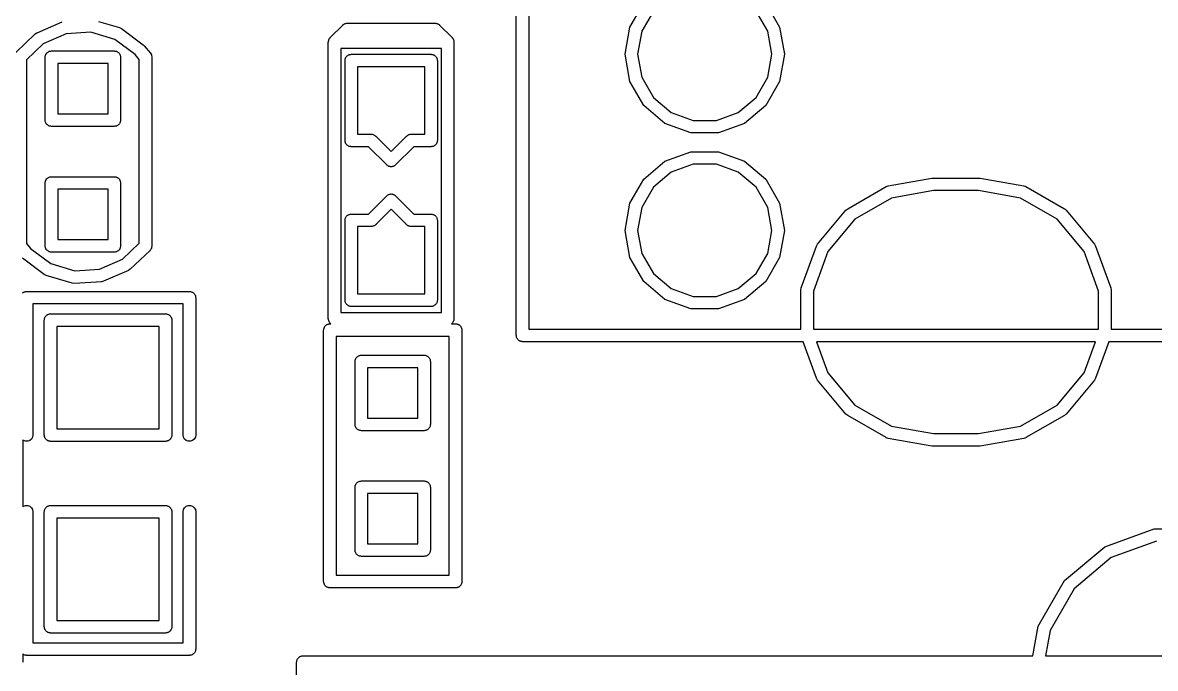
# Model space of a CAD drawing. Extents: x 105.1 to 166.9, y -128.1 to -71.6.
# Drawn here: x 148.91 to 157.92, y -97.12 to -91.99 of the extents above; entities that cross this region are included whole.
import ezdxf

# ---------------------------------------------------------------- set-up
doc = ezdxf.new("R2010")
doc.units = 0
doc.header["$MEASUREMENT"] = 0
doc.layers.add('BLACK', color=7, linetype='CONTINUOUS')

msp = doc.modelspace()

# ---------------------------------------------------------------- linework, layer by layer
at = {"layer": 'Black'}
for p, q in [((152.834, -94.4769), (152.834, -88.6069)), ((152.934, -88.6569), (152.934, -94.4269)), ((153.738, -92.025), (153.848, -91.8343)), ((154.82, -91.8343), (154.93, -92.025)), ((153.925, -91.8985), (153.832, -92.0592)), ((154.836, -92.0592), (154.743, -91.8985)), ((149.021, -92.0705), (149.219, -91.9842)), ((149.509, -91.9805), (149.675, -92.0296)), ((149.675, -92.0296), (149.691, -92.0373)), ((149.691, -92.0373), (149.864, -92.1654)), ((151.353, -92.1091), (151.453, -92.0091)), ((151.453, -92.0091), (151.455, -92.0079)), ((151.455, -92.0079), (151.456, -92.0062)), ((151.456, -92.0062), (151.462, -92.0029)), ((151.462, -92.0029), (151.467, -91.9992)), ((151.467, -91.9992), (151.469, -91.9986)), ((151.469, -91.9986), (151.471, -91.9975)), ((151.471, -91.9975), (151.478, -91.9964)), ((151.478, -91.9964), (151.484, -91.9947)), ((151.484, -91.9947), (151.486, -91.9949)), ((151.486, -91.9949), (151.488, -91.9945)), ((151.488, -91.9945), (152.188, -91.9945)), ((152.188, -91.9945), (152.191, -91.9949)), ((152.191, -91.9949), (152.193, -91.9947)), ((152.193, -91.9947), (152.199, -91.9964)), ((152.199, -91.9964), (152.205, -91.9975)), ((152.205, -91.9975), (152.207, -91.9986)), ((152.207, -91.9986), (152.21, -91.9992)), ((152.21, -91.9992), (152.215, -92.0029)), ((152.215, -92.0029), (152.221, -92.0062)), ((152.221, -92.0062), (152.222, -92.0079)), ((152.222, -92.0079), (152.224, -92.0091)), ((152.224, -92.0091), (152.324, -92.1091)), ((153.7, -92.2419), (153.738, -92.025)), ((154.93, -92.025), (154.968, -92.2419)), ((148.85, -92.2289), (149.006, -92.0801)), ((149.006, -92.0801), (149.019, -92.0719)), ((149.006, -92.0801), (149.006, -92.0801)), ((149.019, -92.0719), (149.021, -92.0705)), ((149.021, -92.0705), (149.021, -92.0705)), ((149.251, -92.0794), (149.069, -92.1586)), ((149.448, -92.067), (149.251, -92.0794)), ((149.638, -92.123), (149.448, -92.067)), ((149.8, -92.2423), (149.638, -92.123)), ((151.341, -92.1274), (151.342, -92.1255)), ((151.341, -92.1317), (151.341, -92.1274)), ((151.342, -92.1255), (151.343, -92.1234)), ((151.343, -92.1234), (151.344, -92.1216)), ((151.344, -92.1216), (151.345, -92.1195)), ((151.345, -92.1195), (151.348, -92.1162)), ((151.348, -92.1162), (151.35, -92.1124)), ((151.35, -92.1124), (151.352, -92.111)), ((151.352, -92.111), (151.353, -92.1091)), ((152.324, -92.1091), (152.325, -92.111)), ((152.325, -92.111), (152.327, -92.1124)), ((152.327, -92.1124), (152.329, -92.1162)), ((152.329, -92.1162), (152.332, -92.1195)), ((152.332, -92.1195), (152.332, -92.1216)), ((152.332, -92.1216), (152.334, -92.1234)), ((152.334, -92.1234), (152.334, -92.1255)), ((152.334, -92.1255), (152.335, -92.1274)), ((152.335, -92.1274), (152.336, -92.1317)), ((153.832, -92.0592), (153.8, -92.2419)), ((154.868, -92.2419), (154.836, -92.0592)), ((149.069, -92.1586), (148.935, -92.2865)), ((149.114, -92.2205), (149.117, -92.2183)), ((149.117, -92.2183), (149.122, -92.2175)), ((149.122, -92.2175), (149.126, -92.216)), ((149.126, -92.216), (149.13, -92.216)), ((149.13, -92.216), (149.135, -92.2153)), ((149.135, -92.2153), (149.635, -92.2153)), ((149.635, -92.2153), (149.639, -92.216)), ((149.639, -92.216), (149.643, -92.216)), ((149.643, -92.216), (149.647, -92.2175)), ((149.647, -92.2175), (149.652, -92.2183)), ((149.652, -92.2183), (149.655, -92.2205)), ((149.864, -92.1654), (149.868, -92.1697)), ((149.868, -92.1697), (149.873, -92.1735)), ((149.873, -92.1735), (149.923, -92.2329)), ((151.338, -92.1445), (151.339, -92.1423)), ((151.338, -94.3445), (151.338, -92.1445)), ((151.339, -92.1358), (151.341, -92.1317)), ((151.339, -92.138), (151.339, -92.1358)), ((151.339, -92.1401), (151.339, -92.138)), ((151.339, -92.1423), (151.339, -92.1401)), ((151.438, -92.1945), (151.438, -94.2945)), ((152.238, -92.1945), (151.438, -92.1945)), ((152.238, -94.2945), (152.238, -92.1945)), ((152.336, -92.1317), (152.338, -92.1358)), ((152.338, -92.1358), (152.338, -92.138)), ((152.338, -92.138), (152.338, -92.1401)), ((152.338, -92.1401), (152.338, -92.1423)), ((152.338, -92.1423), (152.338, -92.1445)), ((152.338, -92.1445), (152.338, -94.3445)), ((148.935, -92.2865), (148.935, -93.747)), ((149.085, -92.2566), (149.087, -92.2525)), ((149.085, -92.261), (149.085, -92.2566)), ((149.085, -92.2653), (149.085, -92.261)), ((149.085, -92.7653), (149.085, -92.2653)), ((149.087, -92.2525), (149.088, -92.2482)), ((149.088, -92.2482), (149.09, -92.2444)), ((149.09, -92.2444), (149.091, -92.2403)), ((149.091, -92.2403), (149.094, -92.2369)), ((149.094, -92.2369), (149.096, -92.2331)), ((149.096, -92.2331), (149.1, -92.2303)), ((149.1, -92.2303), (149.102, -92.227)), ((149.102, -92.227), (149.106, -92.2248)), ((149.106, -92.2248), (149.11, -92.222)), ((149.11, -92.222), (149.114, -92.2205)), ((149.655, -92.2205), (149.66, -92.222)), ((149.66, -92.222), (149.663, -92.2248)), ((149.663, -92.2248), (149.667, -92.227)), ((149.667, -92.227), (149.67, -92.2303)), ((149.67, -92.2303), (149.673, -92.2331)), ((149.673, -92.2331), (149.675, -92.2369)), ((149.675, -92.2369), (149.678, -92.2403)), ((149.678, -92.2403), (149.679, -92.2444)), ((149.679, -92.2444), (149.682, -92.2482)), ((149.682, -92.2482), (149.682, -92.2525)), ((149.682, -92.2525), (149.684, -92.2566)), ((149.684, -92.2566), (149.684, -92.261)), ((149.684, -92.261), (149.685, -92.2653)), ((149.685, -92.2653), (149.685, -92.7653)), ((149.834, -92.2833), (149.8, -92.2423)), ((149.834, -93.7437), (149.834, -92.2833)), ((149.923, -92.2329), (149.93, -92.245)), ((149.93, -92.245), (149.931, -92.248)), ((149.931, -92.248), (149.934, -92.2651)), ((149.934, -92.2651), (149.934, -93.7652)), ((151.471, -92.292), (151.472, -92.2877)), ((151.471, -92.927), (151.471, -92.292)), ((151.472, -92.2833), (151.473, -92.2792)), ((151.472, -92.2877), (151.472, -92.2833)), ((151.473, -92.2792), (151.474, -92.2749)), ((151.474, -92.2749), (151.476, -92.2711)), ((151.476, -92.2711), (151.478, -92.267)), ((151.478, -92.267), (151.48, -92.2637)), ((151.48, -92.2637), (151.483, -92.2599)), ((151.483, -92.2599), (151.486, -92.2571)), ((151.486, -92.2571), (151.489, -92.2537)), ((151.489, -92.2537), (151.493, -92.2515)), ((151.493, -92.2515), (151.496, -92.2487)), ((151.496, -92.2487), (151.5, -92.2472)), ((151.5, -92.2472), (151.504, -92.245)), ((151.504, -92.245), (151.508, -92.2443)), ((151.508, -92.2443), (151.512, -92.2428)), ((151.512, -92.2428), (151.517, -92.2428)), ((151.517, -92.2428), (151.521, -92.242)), ((151.521, -92.242), (152.156, -92.242)), ((152.156, -92.242), (152.16, -92.2428)), ((152.16, -92.2428), (152.165, -92.2428)), ((152.165, -92.2428), (152.169, -92.2443)), ((152.169, -92.2443), (152.173, -92.245)), ((152.173, -92.245), (152.177, -92.2472)), ((152.177, -92.2472), (152.181, -92.2487)), ((152.181, -92.2487), (152.184, -92.2515)), ((152.184, -92.2515), (152.188, -92.2537)), ((152.188, -92.2537), (152.191, -92.2571)), ((152.191, -92.2571), (152.194, -92.2599)), ((152.194, -92.2599), (152.196, -92.2637)), ((152.196, -92.2637), (152.199, -92.267)), ((152.199, -92.267), (152.201, -92.2711)), ((152.201, -92.2711), (152.203, -92.2749)), ((152.203, -92.2749), (152.204, -92.2792)), ((152.204, -92.2792), (152.205, -92.2833)), ((152.205, -92.2833), (152.205, -92.2877)), ((152.205, -92.2877), (152.206, -92.292)), ((152.206, -92.292), (152.206, -92.927)), ((153.738, -92.4588), (153.7, -92.2419)), ((153.8, -92.2419), (153.832, -92.4246)), ((154.836, -92.4246), (154.868, -92.2419)), ((154.968, -92.2419), (154.93, -92.4588)), ((149.185, -92.3153), (149.185, -92.7153)), ((149.585, -92.3153), (149.185, -92.3153)), ((149.585, -92.7153), (149.585, -92.3153)), ((151.571, -92.342), (151.571, -92.877)), ((152.106, -92.342), (151.571, -92.342)), ((152.106, -92.877), (152.106, -92.342)), ((153.848, -92.6496), (153.738, -92.4588)), ((153.832, -92.4246), (153.925, -92.5853)), ((154.743, -92.5853), (154.836, -92.4246)), ((154.93, -92.4588), (154.82, -92.6496)), ((154.017, -92.7911), (153.848, -92.6496)), ((153.925, -92.5853), (154.067, -92.7045)), ((154.601, -92.7045), (154.743, -92.5853)), ((154.82, -92.6496), (154.651, -92.7911)), ((149.185, -92.7153), (149.585, -92.7153)), ((154.067, -92.7045), (154.241, -92.768)), ((154.427, -92.768), (154.601, -92.7045)), ((149.085, -92.7696), (149.085, -92.7653)), ((149.085, -92.774), (149.085, -92.7696)), ((149.087, -92.7781), (149.085, -92.774)), ((149.088, -92.7824), (149.087, -92.7781)), ((149.09, -92.7862), (149.088, -92.7824)), ((149.091, -92.7903), (149.09, -92.7862)), ((149.094, -92.7936), (149.091, -92.7903)), ((149.096, -92.7974), (149.094, -92.7936)), ((149.1, -92.8002), (149.096, -92.7974)), ((149.102, -92.8036), (149.1, -92.8002)), ((149.106, -92.8058), (149.102, -92.8036)), ((149.11, -92.8086), (149.106, -92.8058)), ((149.114, -92.8101), (149.11, -92.8086)), ((149.117, -92.8123), (149.114, -92.8101)), ((149.122, -92.813), (149.117, -92.8123)), ((149.126, -92.8145), (149.122, -92.813)), ((149.13, -92.8145), (149.126, -92.8145)), ((149.135, -92.8153), (149.13, -92.8145)), ((149.635, -92.8153), (149.135, -92.8153)), ((149.639, -92.8145), (149.635, -92.8153)), ((149.643, -92.8145), (149.639, -92.8145)), ((149.647, -92.813), (149.643, -92.8145)), ((149.652, -92.8123), (149.647, -92.813)), ((149.655, -92.8101), (149.652, -92.8123)), ((149.66, -92.8086), (149.655, -92.8101)), ((149.663, -92.8058), (149.66, -92.8086)), ((149.667, -92.8036), (149.663, -92.8058)), ((149.67, -92.8002), (149.667, -92.8036)), ((149.673, -92.7974), (149.67, -92.8002)), ((149.675, -92.7936), (149.673, -92.7974)), ((149.678, -92.7903), (149.675, -92.7936)), ((149.679, -92.7862), (149.678, -92.7903)), ((149.682, -92.7824), (149.679, -92.7862)), ((149.684, -92.774), (149.682, -92.7781)), ((149.682, -92.7781), (149.682, -92.7824)), ((149.685, -92.7653), (149.684, -92.7696)), ((149.684, -92.7696), (149.684, -92.774)), ((154.224, -92.8665), (154.017, -92.7911)), ((154.241, -92.768), (154.427, -92.768)), ((154.651, -92.7911), (154.444, -92.8665)), ((151.472, -92.9313), (151.471, -92.927)), ((151.472, -92.9357), (151.472, -92.9313)), ((151.473, -92.9398), (151.472, -92.9357)), ((151.571, -92.877), (151.679, -92.877)), ((151.679, -92.877), (151.684, -92.8778)), ((151.684, -92.8778), (151.688, -92.8778)), ((151.688, -92.8778), (151.692, -92.8793)), ((151.692, -92.8793), (151.696, -92.88)), ((151.696, -92.88), (151.7, -92.8822)), ((151.7, -92.8822), (151.704, -92.8837)), ((151.704, -92.8837), (151.708, -92.8865)), ((151.708, -92.8865), (151.712, -92.8887)), ((151.712, -92.8887), (151.714, -92.8919)), ((151.714, -92.8919), (151.715, -92.8923)), ((151.715, -92.8923), (151.716, -92.8931)), ((151.716, -92.8931), (151.718, -92.8949)), ((151.718, -92.8949), (151.718, -92.8957)), ((151.718, -92.8957), (151.838, -93.0159)), ((151.838, -93.0159), (151.959, -92.8957)), ((151.959, -92.8949), (151.961, -92.8931)), ((151.959, -92.8957), (151.959, -92.8949)), ((151.961, -92.8931), (151.962, -92.8923)), ((151.962, -92.8923), (151.963, -92.8919)), ((151.963, -92.8919), (151.965, -92.8887)), ((151.965, -92.8887), (151.969, -92.8865)), ((151.969, -92.8865), (151.972, -92.8837)), ((151.972, -92.8837), (151.976, -92.8822)), ((151.976, -92.8822), (151.98, -92.88)), ((151.98, -92.88), (151.985, -92.8793)), ((151.985, -92.8793), (151.989, -92.8778)), ((151.989, -92.8778), (151.993, -92.8778)), ((151.993, -92.8778), (151.997, -92.877)), ((151.997, -92.877), (152.106, -92.877)), ((152.205, -92.9357), (152.204, -92.9398)), ((152.206, -92.927), (152.205, -92.9313)), ((152.205, -92.9313), (152.205, -92.9357)), ((154.444, -92.8665), (154.224, -92.8665)), ((151.474, -92.9441), (151.473, -92.9398)), ((151.476, -92.9479), (151.474, -92.9441)), ((151.478, -92.952), (151.476, -92.9479)), ((151.48, -92.9554), (151.478, -92.952)), ((151.483, -92.9591), (151.48, -92.9554)), ((151.486, -92.962), (151.483, -92.9591)), ((151.489, -92.9653), (151.486, -92.962)), ((151.493, -92.9675), (151.489, -92.9653)), ((151.496, -92.9703), (151.493, -92.9675)), ((151.5, -92.9718), (151.496, -92.9703)), ((151.504, -92.974), (151.5, -92.9718)), ((151.508, -92.9747), (151.504, -92.974)), ((151.512, -92.9762), (151.508, -92.9747)), ((151.517, -92.9762), (151.512, -92.9762)), ((151.521, -92.977), (151.517, -92.9762)), ((151.658, -92.977), (151.521, -92.977)), ((151.803, -93.122), (151.658, -92.977)), ((152.019, -92.977), (151.874, -93.122)), ((152.156, -92.977), (152.019, -92.977)), ((152.16, -92.9762), (152.156, -92.977)), ((152.165, -92.9762), (152.16, -92.9762)), ((152.169, -92.9747), (152.165, -92.9762)), ((152.173, -92.974), (152.169, -92.9747)), ((152.177, -92.9718), (152.173, -92.974)), ((152.181, -92.9703), (152.177, -92.9718)), ((152.184, -92.9675), (152.181, -92.9703)), ((152.188, -92.9653), (152.184, -92.9675)), ((152.191, -92.962), (152.188, -92.9653)), ((152.194, -92.9591), (152.191, -92.962)), ((152.196, -92.9554), (152.194, -92.9591)), ((152.199, -92.952), (152.196, -92.9554)), ((152.201, -92.9479), (152.199, -92.952)), ((152.203, -92.9441), (152.201, -92.9479)), ((152.204, -92.9398), (152.203, -92.9441)), ((154.017, -93.0927), (154.224, -93.0173)), ((154.224, -93.0173), (154.444, -93.0173)), ((154.444, -93.0173), (154.651, -93.0927)), ((153.848, -93.2343), (154.017, -93.0927)), ((154.241, -93.1158), (154.067, -93.1793)), ((154.427, -93.1158), (154.241, -93.1158)), ((154.601, -93.1793), (154.427, -93.1158)), ((154.651, -93.0927), (154.82, -93.2343)), ((151.807, -93.1245), (151.803, -93.122)), ((151.81, -93.1276), (151.807, -93.1245)), ((151.814, -93.1294), (151.81, -93.1276)), ((151.817, -93.1319), (151.814, -93.1294)), ((151.821, -93.1331), (151.817, -93.1319)), ((151.825, -93.1349), (151.821, -93.1331)), ((151.83, -93.1353), (151.825, -93.1349)), ((151.834, -93.1364), (151.83, -93.1353)), ((151.838, -93.136), (151.834, -93.1364)), ((151.843, -93.1364), (151.838, -93.136)), ((151.847, -93.1353), (151.843, -93.1364)), ((151.851, -93.1349), (151.847, -93.1353)), ((151.855, -93.1331), (151.851, -93.1349)), ((151.86, -93.1319), (151.855, -93.1331)), ((151.863, -93.1294), (151.86, -93.1319)), ((151.867, -93.1276), (151.863, -93.1294)), ((151.87, -93.1245), (151.867, -93.1276)), ((151.874, -93.122), (151.87, -93.1245)), ((154.067, -93.1793), (153.925, -93.2985)), ((154.743, -93.2985), (154.601, -93.1793)), ((149.085, -93.2563), (149.087, -93.2522)), ((149.085, -93.2607), (149.085, -93.2563)), ((149.085, -93.265), (149.085, -93.2607)), ((149.085, -93.765), (149.085, -93.265)), ((149.087, -93.2522), (149.088, -93.2479)), ((149.088, -93.2479), (149.09, -93.2441)), ((149.09, -93.2441), (149.091, -93.24)), ((149.091, -93.24), (149.094, -93.2367)), ((149.094, -93.2367), (149.096, -93.2329)), ((149.096, -93.2329), (149.1, -93.2301)), ((149.1, -93.2301), (149.102, -93.2267)), ((149.102, -93.2267), (149.106, -93.2245)), ((149.106, -93.2245), (149.11, -93.2217)), ((149.11, -93.2217), (149.114, -93.2202)), ((149.114, -93.2202), (149.117, -93.218)), ((149.117, -93.218), (149.122, -93.2173)), ((149.122, -93.2173), (149.126, -93.2158)), ((149.126, -93.2158), (149.13, -93.2158)), ((149.13, -93.2158), (149.135, -93.215)), ((149.135, -93.215), (149.635, -93.215)), ((149.635, -93.215), (149.639, -93.2158)), ((149.639, -93.2158), (149.643, -93.2158)), ((149.643, -93.2158), (149.647, -93.2173)), ((149.647, -93.2173), (149.652, -93.218)), ((149.652, -93.218), (149.655, -93.2202)), ((149.655, -93.2202), (149.66, -93.2217)), ((149.66, -93.2217), (149.663, -93.2245)), ((149.663, -93.2245), (149.667, -93.2267)), ((149.667, -93.2267), (149.67, -93.2301)), ((149.67, -93.2301), (149.673, -93.2329)), ((149.673, -93.2329), (149.675, -93.2367)), ((149.675, -93.2367), (149.678, -93.24)), ((149.678, -93.24), (149.679, -93.2441)), ((149.679, -93.2441), (149.682, -93.2479)), ((149.682, -93.2479), (149.682, -93.2522)), ((149.682, -93.2522), (149.684, -93.2563)), ((149.684, -93.2563), (149.684, -93.2607)), ((149.684, -93.2607), (149.685, -93.265)), ((149.685, -93.265), (149.685, -93.765)), ((153.738, -93.425), (153.848, -93.2343)), ((153.925, -93.2985), (153.832, -93.4592)), ((154.836, -93.4592), (154.743, -93.2985)), ((154.82, -93.2343), (154.93, -93.425)), ((155.472, -93.4703), (155.777, -93.2939)), ((155.777, -93.2939), (155.786, -93.2909)), ((155.777, -93.2939), (155.777, -93.2939)), ((155.786, -93.2909), (155.794, -93.288)), ((155.794, -93.288), (156.141, -93.2267)), ((156.141, -93.2267), (156.146, -93.2267)), ((156.146, -93.2267), (156.15, -93.2259)), ((156.15, -93.2259), (156.518, -93.2259)), ((156.518, -93.2259), (156.522, -93.2267)), ((156.522, -93.2267), (156.527, -93.2267)), ((156.527, -93.2267), (156.874, -93.288)), ((156.874, -93.288), (156.874, -93.288)), ((156.874, -93.288), (156.882, -93.2909)), ((156.882, -93.2909), (156.89, -93.2939)), ((156.89, -93.2939), (156.89, -93.2939)), ((156.89, -93.2939), (157.196, -93.4703)), ((149.185, -93.315), (149.185, -93.715)), ((149.585, -93.315), (149.185, -93.315)), ((149.585, -93.715), (149.585, -93.315)), ((151.658, -93.512), (151.803, -93.367)), ((151.803, -93.367), (151.807, -93.3645)), ((151.807, -93.3645), (151.81, -93.3614)), ((151.81, -93.3614), (151.814, -93.3596)), ((151.814, -93.3596), (151.817, -93.3571)), ((151.817, -93.3571), (151.821, -93.3559)), ((151.821, -93.3559), (151.825, -93.3541)), ((151.825, -93.3541), (151.83, -93.3537)), ((151.83, -93.3537), (151.834, -93.3526)), ((151.834, -93.3526), (151.838, -93.353)), ((151.838, -93.353), (151.843, -93.3526)), ((151.843, -93.3526), (151.847, -93.3537)), ((151.847, -93.3537), (151.851, -93.3541)), ((151.851, -93.3541), (151.855, -93.3559)), ((151.855, -93.3559), (151.86, -93.3571)), ((151.86, -93.3571), (151.863, -93.3596)), ((151.863, -93.3596), (151.867, -93.3614)), ((151.867, -93.3614), (151.87, -93.3645)), ((151.87, -93.3645), (151.874, -93.367)), ((151.874, -93.367), (152.019, -93.512)), ((155.82, -93.3849), (155.529, -93.5525)), ((156.154, -93.3259), (155.82, -93.3849)), ((156.513, -93.3259), (156.154, -93.3259)), ((156.848, -93.3849), (156.513, -93.3259)), ((157.138, -93.5525), (156.848, -93.3849)), ((151.838, -93.4731), (151.718, -93.5933)), ((151.959, -93.5933), (151.838, -93.4731)), ((153.7, -93.6419), (153.738, -93.425)), ((153.832, -93.4592), (153.8, -93.6419)), ((154.868, -93.6419), (154.836, -93.4592)), ((154.93, -93.425), (154.968, -93.6419)), ((155.458, -93.4815), (155.472, -93.4703)), ((157.196, -93.4703), (157.196, -93.4703)), ((157.196, -93.4703), (157.201, -93.4743)), ((157.201, -93.4743), (157.209, -93.4815)), ((151.471, -93.562), (151.472, -93.5577)), ((151.471, -94.197), (151.471, -93.562)), ((151.472, -93.5533), (151.473, -93.5492)), ((151.472, -93.5577), (151.472, -93.5533)), ((151.473, -93.5492), (151.474, -93.5449)), ((151.474, -93.5449), (151.476, -93.5411)), ((151.476, -93.5411), (151.478, -93.537)), ((151.478, -93.537), (151.48, -93.5337)), ((151.48, -93.5337), (151.483, -93.5299)), ((151.483, -93.5299), (151.486, -93.5271)), ((151.486, -93.5271), (151.489, -93.5237)), ((151.489, -93.5237), (151.493, -93.5215)), ((151.493, -93.5215), (151.496, -93.5187)), ((151.496, -93.5187), (151.5, -93.5172)), ((151.5, -93.5172), (151.504, -93.515)), ((151.504, -93.515), (151.508, -93.5143)), ((151.508, -93.5143), (151.512, -93.5128)), ((151.512, -93.5128), (151.517, -93.5128)), ((151.517, -93.5128), (151.521, -93.512)), ((151.521, -93.512), (151.658, -93.512)), ((152.019, -93.512), (152.156, -93.512)), ((152.156, -93.512), (152.16, -93.5128)), ((152.16, -93.5128), (152.165, -93.5128)), ((152.165, -93.5128), (152.169, -93.5143)), ((152.169, -93.5143), (152.173, -93.515)), ((152.173, -93.515), (152.177, -93.5172)), ((152.177, -93.5172), (152.181, -93.5187)), ((152.181, -93.5187), (152.184, -93.5215)), ((152.184, -93.5215), (152.188, -93.5237)), ((152.188, -93.5237), (152.191, -93.5271)), ((152.191, -93.5271), (152.194, -93.5299)), ((152.194, -93.5299), (152.196, -93.5337)), ((152.196, -93.5337), (152.199, -93.537)), ((152.199, -93.537), (152.201, -93.5411)), ((152.201, -93.5411), (152.203, -93.5449)), ((152.203, -93.5449), (152.204, -93.5492)), ((152.204, -93.5492), (152.205, -93.5533)), ((152.205, -93.5533), (152.205, -93.5577)), ((152.205, -93.5577), (152.206, -93.562)), ((152.206, -93.562), (152.206, -94.197)), ((155.232, -93.7518), (155.458, -93.4815)), ((155.529, -93.5525), (155.314, -93.8093)), ((155.458, -93.4815), (155.458, -93.4815)), ((157.354, -93.8093), (157.138, -93.5525)), ((157.209, -93.4815), (157.209, -93.4815)), ((157.209, -93.4815), (157.436, -93.7518)), ((151.679, -93.612), (151.571, -93.612)), ((151.571, -93.612), (151.571, -94.147)), ((151.684, -93.6112), (151.679, -93.612)), ((151.688, -93.6112), (151.684, -93.6112)), ((151.692, -93.6097), (151.688, -93.6112)), ((151.696, -93.609), (151.692, -93.6097)), ((151.7, -93.6068), (151.696, -93.609)), ((151.704, -93.6053), (151.7, -93.6068)), ((151.708, -93.6025), (151.704, -93.6053)), ((151.712, -93.6003), (151.708, -93.6025)), ((151.714, -93.5971), (151.712, -93.6003)), ((151.715, -93.5967), (151.714, -93.5971)), ((151.716, -93.5959), (151.715, -93.5967)), ((151.718, -93.5941), (151.716, -93.5959)), ((151.718, -93.5933), (151.718, -93.5941)), ((151.959, -93.5941), (151.959, -93.5933)), ((151.961, -93.5959), (151.959, -93.5941)), ((151.962, -93.5967), (151.961, -93.5959)), ((151.963, -93.5971), (151.962, -93.5967)), ((151.965, -93.6003), (151.963, -93.5971)), ((151.969, -93.6025), (151.965, -93.6003)), ((151.972, -93.6053), (151.969, -93.6025)), ((151.976, -93.6068), (151.972, -93.6053)), ((151.98, -93.609), (151.976, -93.6068)), ((151.985, -93.6097), (151.98, -93.609)), ((151.989, -93.6112), (151.985, -93.6097)), ((151.993, -93.6112), (151.989, -93.6112)), ((151.997, -93.612), (151.993, -93.6112)), ((152.106, -93.612), (151.997, -93.612)), ((152.106, -94.147), (152.106, -93.612)), ((153.738, -93.8588), (153.7, -93.6419)), ((153.8, -93.6419), (153.832, -93.8246)), ((154.836, -93.8246), (154.868, -93.6419)), ((154.968, -93.6419), (154.93, -93.8588)), ((148.935, -93.747), (148.968, -93.7865)), ((149.185, -93.715), (149.585, -93.715)), ((149.7, -93.8715), (149.834, -93.7437)), ((148.968, -93.7865), (149.13, -93.9062)), ((149.085, -93.7693), (149.085, -93.765)), ((149.085, -93.7737), (149.085, -93.7693)), ((149.087, -93.7778), (149.085, -93.7737)), ((149.088, -93.7821), (149.087, -93.7778)), ((149.09, -93.7859), (149.088, -93.7821)), ((149.091, -93.79), (149.09, -93.7859)), ((149.094, -93.7934), (149.091, -93.79)), ((149.096, -93.7972), (149.094, -93.7934)), ((149.1, -93.8), (149.096, -93.7972)), ((149.102, -93.8033), (149.1, -93.8)), ((149.106, -93.8055), (149.102, -93.8033)), ((149.11, -93.8083), (149.106, -93.8055)), ((149.114, -93.8098), (149.11, -93.8083)), ((149.117, -93.812), (149.114, -93.8098)), ((149.122, -93.8128), (149.117, -93.812)), ((149.126, -93.8143), (149.122, -93.8128)), ((149.13, -93.8143), (149.126, -93.8143)), ((149.135, -93.815), (149.13, -93.8143)), ((149.635, -93.815), (149.135, -93.815)), ((149.639, -93.8143), (149.635, -93.815)), ((149.643, -93.8143), (149.639, -93.8143)), ((149.647, -93.8128), (149.643, -93.8143)), ((149.652, -93.812), (149.647, -93.8128)), ((149.655, -93.8098), (149.652, -93.812)), ((149.66, -93.8083), (149.655, -93.8098)), ((149.663, -93.8055), (149.66, -93.8083)), ((149.667, -93.8033), (149.663, -93.8055)), ((149.67, -93.8), (149.667, -93.8033)), ((149.673, -93.7972), (149.67, -93.8)), ((149.675, -93.7934), (149.673, -93.7972)), ((149.678, -93.79), (149.675, -93.7934)), ((149.679, -93.7859), (149.678, -93.79)), ((149.682, -93.7821), (149.679, -93.7859)), ((149.684, -93.7737), (149.682, -93.7778)), ((149.682, -93.7778), (149.682, -93.7821)), ((149.685, -93.765), (149.684, -93.7693)), ((149.684, -93.7693), (149.684, -93.7737)), ((149.919, -93.8015), (149.762, -93.9501)), ((149.921, -93.7992), (149.919, -93.8015)), ((149.923, -93.7973), (149.921, -93.7992)), ((149.926, -93.7923), (149.923, -93.7973)), ((149.929, -93.7875), (149.926, -93.7923)), ((149.93, -93.7848), (149.929, -93.7875)), ((149.931, -93.7823), (149.93, -93.7848)), ((149.932, -93.7765), (149.931, -93.7823)), ((149.934, -93.7709), (149.932, -93.7765)), ((149.934, -93.7652), (149.934, -93.768)), ((149.934, -93.768), (149.934, -93.7709)), ((153.832, -93.8246), (153.925, -93.9853)), ((154.743, -93.9853), (154.836, -93.8246)), ((155.102, -94.0984), (155.223, -93.7668)), ((155.314, -93.8093), (155.199, -94.1243)), ((155.223, -93.7668), (155.232, -93.7518)), ((155.232, -93.7518), (155.232, -93.7518)), ((157.468, -94.1243), (157.354, -93.8093)), ((157.436, -93.7518), (157.436, -93.7518)), ((157.436, -93.7518), (157.445, -93.7668)), ((157.445, -93.7668), (157.565, -94.0984)), ((149.077, -93.9919), (148.904, -93.8633)), ((149.13, -93.9062), (149.32, -93.9626)), ((149.518, -93.9506), (149.7, -93.8715)), ((153.848, -94.0496), (153.738, -93.8588)), ((154.93, -93.8588), (154.82, -94.0496)), ((149.093, -93.9996), (149.077, -93.9919)), ((149.3, -94.061), (149.093, -93.9996)), ((149.32, -93.9626), (149.518, -93.9506)), ((149.748, -93.9597), (149.55, -94.0458)), ((149.762, -93.9501), (149.748, -93.9597)), ((153.925, -93.9853), (154.067, -94.1045)), ((154.601, -94.1045), (154.743, -93.9853)), ((149.317, -94.063), (149.3, -94.061)), ((149.533, -94.0498), (149.317, -94.063)), ((149.317, -94.063), (149.317, -94.063)), ((149.55, -94.0458), (149.533, -94.0498)), ((149.533, -94.0498), (149.533, -94.0498)), ((154.017, -94.1911), (153.848, -94.0496)), ((154.067, -94.1045), (154.241, -94.168)), ((154.427, -94.168), (154.601, -94.1045)), ((154.82, -94.0496), (154.651, -94.1911)), ((155.099, -94.1155), (155.102, -94.0984)), ((157.565, -94.0984), (157.568, -94.1155)), ((148.905, -94.1388), (148.909, -94.1366)), ((148.909, -94.1366), (148.912, -94.1338)), ((148.912, -94.1338), (148.916, -94.1323)), ((148.916, -94.1323), (148.92, -94.1301)), ((148.92, -94.1301), (148.925, -94.1293)), ((148.925, -94.1293), (148.929, -94.1278)), ((148.929, -94.1278), (148.933, -94.1278)), ((148.933, -94.1278), (148.937, -94.1271)), ((148.937, -94.1271), (150.233, -94.1271)), ((150.233, -94.1271), (150.237, -94.1278)), ((150.237, -94.1278), (150.241, -94.1278)), ((150.241, -94.1278), (150.246, -94.1293)), ((150.246, -94.1293), (150.25, -94.1301)), ((150.25, -94.1301), (150.254, -94.1323)), ((150.254, -94.1323), (150.258, -94.1338)), ((150.258, -94.1338), (150.261, -94.1366)), ((150.261, -94.1366), (150.265, -94.1388)), ((150.265, -94.1388), (150.268, -94.1421)), ((150.268, -94.1421), (150.271, -94.1449)), ((150.271, -94.1449), (150.273, -94.1487)), ((150.273, -94.1487), (150.276, -94.1521)), ((150.276, -94.1521), (150.278, -94.1562)), ((150.278, -94.1562), (150.28, -94.16)), ((150.28, -94.16), (150.281, -94.1643)), ((150.281, -94.1643), (150.282, -94.1684)), ((150.282, -94.1684), (150.282, -94.1728)), ((150.282, -94.1728), (150.283, -94.1771)), ((150.283, -94.1771), (150.283, -95.2693)), ((151.472, -94.2013), (151.471, -94.197)), ((151.472, -94.2057), (151.472, -94.2013)), ((151.571, -94.147), (152.106, -94.147)), ((152.206, -94.197), (152.205, -94.2013)), ((152.205, -94.2013), (152.205, -94.2057)), ((154.224, -94.2665), (154.017, -94.1911)), ((154.241, -94.168), (154.427, -94.168)), ((154.651, -94.1911), (154.444, -94.2665)), ((155.099, -94.4269), (155.099, -94.1155)), ((155.199, -94.1243), (155.199, -94.4269)), ((157.468, -94.4269), (157.468, -94.1243)), ((157.568, -94.1155), (157.568, -94.4269)), ((150.183, -94.2271), (148.987, -94.2271)), ((148.987, -94.2271), (148.987, -95.2693)), ((150.183, -95.2693), (150.183, -94.2271)), ((151.473, -94.2098), (151.472, -94.2057)), ((151.474, -94.2141), (151.473, -94.2098)), ((151.476, -94.2179), (151.474, -94.2141)), ((151.478, -94.222), (151.476, -94.2179)), ((151.48, -94.2254), (151.478, -94.222)), ((151.483, -94.2291), (151.48, -94.2254)), ((151.486, -94.232), (151.483, -94.2291)), ((151.489, -94.2353), (151.486, -94.232)), ((151.493, -94.2375), (151.489, -94.2353)), ((151.496, -94.2403), (151.493, -94.2375)), ((151.5, -94.2418), (151.496, -94.2403)), ((151.504, -94.244), (151.5, -94.2418)), ((151.508, -94.2447), (151.504, -94.244)), ((151.512, -94.2462), (151.508, -94.2447)), ((151.517, -94.2462), (151.512, -94.2462)), ((151.521, -94.247), (151.517, -94.2462)), ((152.156, -94.247), (151.521, -94.247)), ((152.16, -94.2462), (152.156, -94.247)), ((152.165, -94.2462), (152.16, -94.2462)), ((152.169, -94.2447), (152.165, -94.2462)), ((152.173, -94.244), (152.169, -94.2447)), ((152.177, -94.2418), (152.173, -94.244)), ((152.181, -94.2403), (152.177, -94.2418)), ((152.184, -94.2375), (152.181, -94.2403)), ((152.188, -94.2353), (152.184, -94.2375)), ((152.191, -94.232), (152.188, -94.2353)), ((152.194, -94.2291), (152.191, -94.232)), ((152.196, -94.2254), (152.194, -94.2291)), ((152.199, -94.222), (152.196, -94.2254)), ((152.201, -94.2179), (152.199, -94.222)), ((152.203, -94.2141), (152.201, -94.2179)), ((152.204, -94.2098), (152.203, -94.2141)), ((152.205, -94.2057), (152.204, -94.2098)), ((154.444, -94.2665), (154.224, -94.2665)), ((149.078, -94.3549), (149.079, -94.3506)), ((149.078, -95.2693), (149.078, -94.3549)), ((149.079, -94.3462), (149.08, -94.3421)), ((149.079, -94.3506), (149.079, -94.3462)), ((149.08, -94.3421), (149.081, -94.3378)), ((149.081, -94.3378), (149.083, -94.334)), ((149.083, -94.334), (149.085, -94.3299)), ((149.085, -94.3299), (149.087, -94.3265)), ((149.087, -94.3265), (149.09, -94.3227)), ((149.09, -94.3227), (149.093, -94.3199)), ((149.093, -94.3199), (149.096, -94.3166)), ((149.096, -94.3166), (149.1, -94.3144)), ((149.1, -94.3144), (149.103, -94.3116)), ((149.103, -94.3116), (149.107, -94.3101)), ((149.107, -94.3101), (149.111, -94.3079)), ((149.111, -94.3079), (149.115, -94.3071)), ((149.115, -94.3071), (149.119, -94.3056)), ((149.119, -94.3056), (149.124, -94.3056)), ((149.124, -94.3056), (149.128, -94.3049)), ((149.128, -94.3049), (150.042, -94.3049)), ((150.042, -94.3049), (150.047, -94.3056)), ((150.047, -94.3056), (150.051, -94.3056)), ((150.051, -94.3056), (150.055, -94.3071)), ((150.055, -94.3071), (150.059, -94.3079)), ((150.059, -94.3079), (150.063, -94.3101)), ((150.063, -94.3101), (150.067, -94.3116)), ((150.067, -94.3116), (150.071, -94.3144)), ((150.071, -94.3144), (150.074, -94.3166)), ((150.074, -94.3166), (150.077, -94.3199)), ((150.077, -94.3199), (150.081, -94.3227)), ((150.081, -94.3227), (150.083, -94.3265)), ((150.083, -94.3265), (150.086, -94.3299)), ((150.086, -94.3299), (150.087, -94.334)), ((150.087, -94.334), (150.089, -94.3378)), ((150.089, -94.3378), (150.09, -94.3421)), ((150.09, -94.3421), (150.092, -94.3462)), ((150.092, -94.3462), (150.092, -94.3506)), ((150.092, -94.3506), (150.092, -94.3549)), ((150.092, -94.3549), (150.092, -95.2693)), ((151.339, -94.3488), (151.338, -94.3445)), ((151.339, -94.3532), (151.339, -94.3488)), ((151.341, -94.3573), (151.339, -94.3532)), ((151.341, -94.3616), (151.341, -94.3573)), ((151.344, -94.3654), (151.341, -94.3616)), ((151.345, -94.3695), (151.344, -94.3654)), ((151.348, -94.3729), (151.345, -94.3695)), ((151.35, -94.3766), (151.348, -94.3729)), ((151.353, -94.3795), (151.35, -94.3766)), ((151.356, -94.3828), (151.353, -94.3795)), ((151.438, -94.2945), (152.238, -94.2945)), ((152.323, -94.3795), (152.321, -94.3828)), ((152.327, -94.3766), (152.323, -94.3795)), ((152.329, -94.3729), (152.327, -94.3766)), ((152.332, -94.3695), (152.329, -94.3729)), ((152.333, -94.3654), (152.332, -94.3695)), ((152.335, -94.3616), (152.333, -94.3654)), ((152.336, -94.3573), (152.335, -94.3616)), ((152.338, -94.3532), (152.336, -94.3573)), ((152.338, -94.3445), (152.338, -94.3488)), ((152.338, -94.3488), (152.338, -94.3532)), ((149.178, -94.4049), (149.178, -95.2193)), ((149.992, -94.4049), (149.178, -94.4049)), ((149.992, -95.2193), (149.992, -94.4049)), ((151.301, -94.4343), (151.302, -94.43)), ((151.301, -96.4343), (151.301, -94.4343)), ((151.302, -94.4257), (151.304, -94.4216)), ((151.302, -94.43), (151.302, -94.4257)), ((151.304, -94.4172), (151.307, -94.4134)), ((151.304, -94.4216), (151.304, -94.4172)), ((151.307, -94.4134), (151.308, -94.4093)), ((151.308, -94.4093), (151.311, -94.406)), ((151.311, -94.406), (151.313, -94.4022)), ((151.313, -94.4022), (151.316, -94.3994)), ((151.316, -94.3994), (151.319, -94.396)), ((151.319, -94.396), (151.323, -94.3939)), ((151.323, -94.3939), (151.326, -94.391)), ((151.326, -94.391), (151.33, -94.3895)), ((151.33, -94.3895), (151.334, -94.3874)), ((151.334, -94.3874), (151.339, -94.3866)), ((151.339, -94.3866), (151.343, -94.3851)), ((151.343, -94.3851), (151.347, -94.3851)), ((151.347, -94.3851), (151.351, -94.3843)), ((151.351, -94.3843), (151.359, -94.3843)), ((151.359, -94.3843), (151.356, -94.3828)), ((152.321, -94.3828), (152.318, -94.3843)), ((152.318, -94.3843), (152.351, -94.3843)), ((152.351, -94.3843), (152.355, -94.3851)), ((152.355, -94.3851), (152.36, -94.3851)), ((152.36, -94.3851), (152.364, -94.3866)), ((152.364, -94.3866), (152.368, -94.3874)), ((152.368, -94.3874), (152.372, -94.3895)), ((152.372, -94.3895), (152.376, -94.391)), ((152.376, -94.391), (152.379, -94.3939)), ((152.379, -94.3939), (152.383, -94.396)), ((152.383, -94.396), (152.386, -94.3994)), ((152.386, -94.3994), (152.389, -94.4022)), ((152.389, -94.4022), (152.392, -94.406)), ((152.392, -94.406), (152.394, -94.4093)), ((152.394, -94.4093), (152.396, -94.4134)), ((152.396, -94.4134), (152.398, -94.4172)), ((152.398, -94.4172), (152.399, -94.4216)), ((152.399, -94.4216), (152.4, -94.4257)), ((152.4, -94.4257), (152.4, -94.43)), ((152.4, -94.43), (152.401, -94.4343)), ((152.401, -94.4343), (152.401, -96.4343)), ((152.934, -94.4269), (155.099, -94.4269)), ((155.199, -94.4269), (157.468, -94.4269)), ((157.568, -94.4269), (166.834, -94.4269)), ((151.401, -94.4843), (151.401, -96.3843)), ((152.301, -94.4843), (151.401, -94.4843)), ((152.301, -96.3843), (152.301, -94.4843)), ((152.835, -94.4812), (152.834, -94.4769)), ((152.835, -94.4856), (152.835, -94.4812)), ((152.836, -94.4897), (152.835, -94.4856)), ((152.837, -94.494), (152.836, -94.4897)), ((152.839, -94.4978), (152.837, -94.494)), ((152.841, -94.5019), (152.839, -94.4978)), ((152.843, -94.5053), (152.841, -94.5019)), ((152.846, -94.5091), (152.843, -94.5053)), ((152.849, -94.5119), (152.846, -94.5091)), ((152.852, -94.5152), (152.849, -94.5119)), ((152.855, -94.5174), (152.852, -94.5152)), ((152.859, -94.5202), (152.855, -94.5174)), ((152.863, -94.5217), (152.859, -94.5202)), ((152.867, -94.5239), (152.863, -94.5217)), ((152.871, -94.5247), (152.867, -94.5239)), ((152.875, -94.5262), (152.871, -94.5247)), ((152.88, -94.5262), (152.875, -94.5262)), ((152.884, -94.5269), (152.88, -94.5262)), ((155.117, -94.5269), (152.884, -94.5269)), ((155.223, -94.817), (155.117, -94.5269)), ((155.224, -94.5269), (155.314, -94.7745)), ((157.444, -94.5269), (155.224, -94.5269)), ((157.354, -94.7745), (157.444, -94.5269)), ((157.55, -94.5269), (157.445, -94.817)), ((166.884, -94.5269), (157.55, -94.5269)), ((151.563, -94.6523), (151.566, -94.6495)), ((151.566, -94.6495), (151.569, -94.6462)), ((151.569, -94.6462), (151.573, -94.644)), ((151.573, -94.644), (151.576, -94.6412)), ((151.576, -94.6412), (151.58, -94.6397)), ((151.58, -94.6397), (151.584, -94.6375)), ((151.584, -94.6375), (151.588, -94.6367)), ((151.588, -94.6367), (151.592, -94.6352)), ((151.592, -94.6352), (151.597, -94.6352)), ((151.597, -94.6352), (151.601, -94.6345)), ((151.601, -94.6345), (152.101, -94.6345)), ((152.101, -94.6345), (152.105, -94.6352)), ((152.105, -94.6352), (152.11, -94.6352)), ((152.11, -94.6352), (152.114, -94.6367)), ((152.114, -94.6367), (152.118, -94.6375)), ((152.118, -94.6375), (152.122, -94.6397)), ((152.122, -94.6397), (152.126, -94.6412)), ((152.126, -94.6412), (152.13, -94.644)), ((152.13, -94.644), (152.133, -94.6462)), ((152.133, -94.6462), (152.136, -94.6495)), ((152.136, -94.6495), (152.139, -94.6523)), ((151.551, -94.6845), (151.552, -94.6802)), ((151.551, -95.1845), (151.551, -94.6845)), ((151.552, -94.6758), (151.553, -94.6717)), ((151.552, -94.6802), (151.552, -94.6758)), ((151.553, -94.6717), (151.554, -94.6674)), ((151.554, -94.6674), (151.556, -94.6636)), ((151.556, -94.6636), (151.558, -94.6595)), ((151.558, -94.6595), (151.561, -94.6561)), ((151.561, -94.6561), (151.563, -94.6523)), ((151.651, -94.7345), (151.651, -95.1345)), ((152.051, -94.7345), (151.651, -94.7345)), ((152.051, -95.1345), (152.051, -94.7345)), ((152.139, -94.6523), (152.142, -94.6561)), ((152.142, -94.6561), (152.144, -94.6595)), ((152.144, -94.6595), (152.146, -94.6636)), ((152.146, -94.6636), (152.148, -94.6674)), ((152.148, -94.6674), (152.149, -94.6717)), ((152.149, -94.6717), (152.15, -94.6758)), ((152.15, -94.6758), (152.15, -94.6802)), ((152.15, -94.6802), (152.151, -94.6845)), ((152.151, -94.6845), (152.151, -95.1845)), ((155.232, -94.8321), (155.223, -94.817)), ((155.458, -95.1024), (155.232, -94.8321)), ((155.232, -94.8321), (155.232, -94.8321)), ((155.314, -94.7745), (155.529, -95.0313)), ((157.138, -95.0313), (157.354, -94.7745)), ((157.436, -94.8321), (157.209, -95.1024)), ((157.445, -94.817), (157.436, -94.8321)), ((157.436, -94.8321), (157.436, -94.8321)), ((155.472, -95.1135), (155.458, -95.1024)), ((155.458, -95.1024), (155.458, -95.1024)), ((155.529, -95.0313), (155.82, -95.1989)), ((156.848, -95.1989), (157.138, -95.0313)), ((157.209, -95.1024), (157.205, -95.1059)), ((157.209, -95.1024), (157.209, -95.1024)), ((151.552, -95.1888), (151.551, -95.1845)), ((151.552, -95.1931), (151.552, -95.1888)), ((151.553, -95.1973), (151.552, -95.1931)), ((151.651, -95.1345), (152.051, -95.1345)), ((152.15, -95.1931), (152.149, -95.1973)), ((152.151, -95.1845), (152.15, -95.1888)), ((152.15, -95.1888), (152.15, -95.1931)), ((155.777, -95.2899), (155.472, -95.1135)), ((157.196, -95.1135), (156.89, -95.2899)), ((157.205, -95.1059), (157.196, -95.1135)), ((157.196, -95.1135), (157.196, -95.1135)), ((148.987, -95.2693), (148.984, -95.2864)), ((149.079, -95.2736), (149.078, -95.2693)), ((149.079, -95.2779), (149.079, -95.2736)), ((149.08, -95.2821), (149.079, -95.2779)), ((149.081, -95.2864), (149.08, -95.2821)), ((149.178, -95.2193), (149.992, -95.2193)), ((150.09, -95.2821), (150.089, -95.2864)), ((150.092, -95.2779), (150.09, -95.2821)), ((150.092, -95.2693), (150.092, -95.2736)), ((150.092, -95.2736), (150.092, -95.2779)), ((150.186, -95.2864), (150.183, -95.2693)), ((150.283, -95.2693), (150.28, -95.2864)), ((151.554, -95.2016), (151.553, -95.1973)), ((151.556, -95.2054), (151.554, -95.2016)), ((151.558, -95.2095), (151.556, -95.2054)), ((151.561, -95.2128), (151.558, -95.2095)), ((151.563, -95.2166), (151.561, -95.2128)), ((151.566, -95.2194), (151.563, -95.2166)), ((151.569, -95.2228), (151.566, -95.2194)), ((151.573, -95.225), (151.569, -95.2228)), ((151.576, -95.2278), (151.573, -95.225)), ((151.58, -95.2293), (151.576, -95.2278)), ((151.584, -95.2315), (151.58, -95.2293)), ((151.588, -95.2322), (151.584, -95.2315)), ((151.592, -95.2337), (151.588, -95.2322)), ((151.597, -95.2337), (151.592, -95.2337)), ((151.601, -95.2345), (151.597, -95.2337)), ((152.101, -95.2345), (151.601, -95.2345)), ((152.105, -95.2337), (152.101, -95.2345)), ((152.11, -95.2337), (152.105, -95.2337)), ((152.114, -95.2322), (152.11, -95.2337)), ((152.118, -95.2315), (152.114, -95.2322)), ((152.122, -95.2293), (152.118, -95.2315)), ((152.126, -95.2278), (152.122, -95.2293)), ((152.13, -95.225), (152.126, -95.2278)), ((152.133, -95.2228), (152.13, -95.225)), ((152.136, -95.2194), (152.133, -95.2228)), ((152.139, -95.2166), (152.136, -95.2194)), ((152.142, -95.2128), (152.139, -95.2166)), ((152.144, -95.2095), (152.142, -95.2128)), ((152.146, -95.2054), (152.144, -95.2095)), ((152.148, -95.2016), (152.146, -95.2054)), ((152.149, -95.1973), (152.148, -95.2016)), ((155.82, -95.1989), (156.154, -95.2579)), ((156.154, -95.2579), (156.513, -95.2579)), ((156.513, -95.2579), (156.848, -95.1989)), ((148.912, -95.3126), (148.906, -95.3074)), ((148.906, -95.3074), (148.906, -95.8407)), ((148.929, -95.3185), (148.912, -95.3126)), ((148.946, -95.3185), (148.929, -95.3185)), ((148.962, -95.3126), (148.946, -95.3185)), ((148.976, -95.3014), (148.962, -95.3126)), ((148.984, -95.2864), (148.976, -95.3014)), ((149.083, -95.2902), (149.081, -95.2864)), ((149.085, -95.2943), (149.083, -95.2902)), ((149.087, -95.2976), (149.085, -95.2943)), ((149.09, -95.3014), (149.087, -95.2976)), ((149.093, -95.3042), (149.09, -95.3014)), ((149.096, -95.3076), (149.093, -95.3042)), ((149.1, -95.3098), (149.096, -95.3076)), ((149.103, -95.3126), (149.1, -95.3098)), ((149.107, -95.3141), (149.103, -95.3126)), ((149.111, -95.3162), (149.107, -95.3141)), ((149.115, -95.317), (149.111, -95.3162)), ((149.119, -95.3185), (149.115, -95.317)), ((149.124, -95.3185), (149.119, -95.3185)), ((149.128, -95.3193), (149.124, -95.3185)), ((150.042, -95.3193), (149.128, -95.3193)), ((150.047, -95.3185), (150.042, -95.3193)), ((150.051, -95.3185), (150.047, -95.3185)), ((150.055, -95.317), (150.051, -95.3185)), ((150.059, -95.3162), (150.055, -95.317)), ((150.063, -95.3141), (150.059, -95.3162)), ((150.067, -95.3126), (150.063, -95.3141)), ((150.071, -95.3098), (150.067, -95.3126)), ((150.074, -95.3076), (150.071, -95.3098)), ((150.077, -95.3042), (150.074, -95.3076)), ((150.081, -95.3014), (150.077, -95.3042)), ((150.083, -95.2976), (150.081, -95.3014)), ((150.086, -95.2943), (150.083, -95.2976)), ((150.087, -95.2902), (150.086, -95.2943)), ((150.089, -95.2864), (150.087, -95.2902)), ((150.194, -95.3014), (150.186, -95.2864)), ((150.208, -95.3126), (150.194, -95.3014)), ((150.224, -95.3185), (150.208, -95.3126)), ((150.241, -95.3185), (150.224, -95.3185)), ((150.258, -95.3126), (150.241, -95.3185)), ((150.271, -95.3014), (150.258, -95.3126)), ((150.28, -95.2864), (150.271, -95.3014)), ((155.777, -95.29), (155.777, -95.2899)), ((155.786, -95.2929), (155.777, -95.29)), ((155.794, -95.2959), (155.786, -95.2929)), ((156.141, -95.3572), (155.794, -95.2959)), ((155.794, -95.2959), (155.794, -95.2959)), ((156.146, -95.3572), (156.141, -95.3572)), ((156.15, -95.3579), (156.146, -95.3572)), ((156.518, -95.3579), (156.15, -95.3579)), ((156.522, -95.3572), (156.518, -95.3579)), ((156.527, -95.3572), (156.522, -95.3572)), ((156.874, -95.2959), (156.527, -95.3572)), ((156.882, -95.2929), (156.874, -95.2959)), ((156.874, -95.2959), (156.874, -95.2959)), ((156.89, -95.29), (156.882, -95.2929)), ((156.89, -95.2899), (156.89, -95.29)), ((151.569, -95.6459), (151.573, -95.6437)), ((151.573, -95.6437), (151.576, -95.6409)), ((151.576, -95.6409), (151.58, -95.6394)), ((151.58, -95.6394), (151.584, -95.6372)), ((151.584, -95.6372), (151.588, -95.6365)), ((151.588, -95.6365), (151.592, -95.635)), ((151.592, -95.635), (151.597, -95.635)), ((151.597, -95.635), (151.601, -95.6342)), ((151.601, -95.6342), (152.101, -95.6342)), ((152.101, -95.6342), (152.105, -95.635)), ((152.105, -95.635), (152.11, -95.635)), ((152.11, -95.635), (152.114, -95.6365)), ((152.114, -95.6365), (152.118, -95.6372)), ((152.118, -95.6372), (152.122, -95.6394)), ((152.122, -95.6394), (152.126, -95.6409)), ((152.126, -95.6409), (152.13, -95.6437)), ((152.13, -95.6437), (152.133, -95.6459)), ((151.551, -95.6842), (151.552, -95.6799)), ((151.551, -96.1842), (151.551, -95.6842)), ((151.552, -95.6755), (151.553, -95.6714)), ((151.552, -95.6799), (151.552, -95.6755)), ((151.553, -95.6714), (151.554, -95.6671)), ((151.554, -95.6671), (151.556, -95.6633)), ((151.556, -95.6633), (151.558, -95.6592)), ((151.558, -95.6592), (151.561, -95.6559)), ((151.561, -95.6559), (151.563, -95.6521)), ((151.563, -95.6521), (151.566, -95.6493)), ((151.566, -95.6493), (151.569, -95.6459)), ((152.133, -95.6459), (152.136, -95.6493)), ((152.136, -95.6493), (152.139, -95.6521)), ((152.139, -95.6521), (152.142, -95.6559)), ((152.142, -95.6559), (152.144, -95.6592)), ((152.144, -95.6592), (152.146, -95.6633)), ((152.146, -95.6633), (152.148, -95.6671)), ((152.148, -95.6671), (152.149, -95.6714)), ((152.149, -95.6714), (152.15, -95.6755)), ((152.15, -95.6755), (152.15, -95.6799)), ((152.15, -95.6799), (152.151, -95.6842)), ((152.151, -95.6842), (152.151, -96.1842)), ((151.651, -95.7342), (151.651, -96.1342)), ((152.051, -95.7342), (151.651, -95.7342)), ((152.051, -96.1342), (152.051, -95.7342)), ((148.906, -95.8407), (148.912, -95.8356)), ((148.912, -95.8356), (148.929, -95.8296)), ((148.929, -95.8296), (148.946, -95.8296)), ((148.946, -95.8296), (148.962, -95.8356)), ((148.962, -95.8356), (148.976, -95.8467)), ((148.976, -95.8467), (148.984, -95.8618)), ((148.984, -95.8618), (148.987, -95.8789)), ((148.987, -95.8789), (148.987, -96.9211)), ((149.078, -95.8789), (149.079, -95.8746)), ((149.078, -96.7933), (149.078, -95.8789)), ((149.079, -95.8702), (149.08, -95.8661)), ((149.079, -95.8746), (149.079, -95.8702)), ((149.08, -95.8661), (149.081, -95.8618)), ((149.081, -95.8618), (149.083, -95.858)), ((149.083, -95.858), (149.085, -95.8539)), ((149.085, -95.8539), (149.087, -95.8505)), ((149.087, -95.8505), (149.09, -95.8467)), ((149.09, -95.8467), (149.093, -95.8439)), ((149.093, -95.8439), (149.096, -95.8406)), ((149.096, -95.8406), (149.1, -95.8384)), ((149.1, -95.8384), (149.103, -95.8356)), ((149.103, -95.8356), (149.107, -95.8341)), ((149.107, -95.8341), (149.111, -95.8319)), ((149.111, -95.8319), (149.115, -95.8311)), ((149.115, -95.8311), (149.119, -95.8296)), ((149.119, -95.8296), (149.124, -95.8296)), ((149.124, -95.8296), (149.128, -95.8289)), ((149.128, -95.8289), (150.042, -95.8289)), ((150.042, -95.8289), (150.047, -95.8296)), ((150.047, -95.8296), (150.051, -95.8296)), ((150.051, -95.8296), (150.055, -95.8311)), ((150.055, -95.8311), (150.059, -95.8319)), ((150.059, -95.8319), (150.063, -95.8341)), ((150.063, -95.8341), (150.067, -95.8356)), ((150.067, -95.8356), (150.071, -95.8384)), ((150.071, -95.8384), (150.074, -95.8406)), ((150.074, -95.8406), (150.077, -95.8439)), ((150.077, -95.8439), (150.081, -95.8467)), ((150.081, -95.8467), (150.083, -95.8505)), ((150.083, -95.8505), (150.086, -95.8539)), ((150.086, -95.8539), (150.087, -95.858)), ((150.087, -95.858), (150.089, -95.8618)), ((150.089, -95.8618), (150.09, -95.8661)), ((150.09, -95.8661), (150.092, -95.8702)), ((150.092, -95.8702), (150.092, -95.8746)), ((150.092, -95.8746), (150.092, -95.8789)), ((150.092, -95.8789), (150.092, -96.7933)), ((150.183, -95.8789), (150.186, -95.8618)), ((150.183, -96.9211), (150.183, -95.8789)), ((150.186, -95.8618), (150.194, -95.8467)), ((150.194, -95.8467), (150.208, -95.8356)), ((150.208, -95.8356), (150.224, -95.8296)), ((150.224, -95.8296), (150.241, -95.8296)), ((150.241, -95.8296), (150.258, -95.8356)), ((150.258, -95.8356), (150.271, -95.8467)), ((150.271, -95.8467), (150.28, -95.8618)), ((150.28, -95.8618), (150.283, -95.8789)), ((150.283, -95.8789), (150.283, -96.9711)), ((149.178, -95.9289), (149.178, -96.7433)), ((149.992, -95.9289), (149.178, -95.9289)), ((149.992, -96.7433), (149.992, -95.9289)), ((157.518, -96.1572), (157.911, -96.014)), ((157.911, -96.014), (158.33, -96.014)), ((151.552, -96.1885), (151.551, -96.1842)), ((151.651, -96.1342), (152.051, -96.1342)), ((152.151, -96.1842), (152.15, -96.1885)), ((157.197, -96.4264), (157.518, -96.1572)), ((157.929, -96.1125), (157.568, -96.2438)), ((151.552, -96.1929), (151.552, -96.1885)), ((151.553, -96.197), (151.552, -96.1929)), ((151.554, -96.2013), (151.553, -96.197)), ((151.556, -96.2051), (151.554, -96.2013)), ((151.558, -96.2092), (151.556, -96.2051)), ((151.561, -96.2126), (151.558, -96.2092)), ((151.563, -96.2163), (151.561, -96.2126)), ((151.566, -96.2192), (151.563, -96.2163)), ((151.569, -96.2225), (151.566, -96.2192)), ((151.573, -96.2247), (151.569, -96.2225)), ((151.576, -96.2275), (151.573, -96.2247)), ((151.58, -96.229), (151.576, -96.2275)), ((151.584, -96.2312), (151.58, -96.229)), ((151.588, -96.232), (151.584, -96.2312)), ((151.592, -96.2334), (151.588, -96.232)), ((151.597, -96.2334), (151.592, -96.2334)), ((151.601, -96.2342), (151.597, -96.2334)), ((152.101, -96.2342), (151.601, -96.2342)), ((152.105, -96.2334), (152.101, -96.2342)), ((152.11, -96.2334), (152.105, -96.2334)), ((152.114, -96.232), (152.11, -96.2334)), ((152.118, -96.2312), (152.114, -96.232)), ((152.122, -96.229), (152.118, -96.2312)), ((152.126, -96.2275), (152.122, -96.229)), ((152.13, -96.2247), (152.126, -96.2275)), ((152.133, -96.2225), (152.13, -96.2247)), ((152.136, -96.2192), (152.133, -96.2225)), ((152.139, -96.2163), (152.136, -96.2192)), ((152.142, -96.2126), (152.139, -96.2163)), ((152.144, -96.2092), (152.142, -96.2126)), ((152.146, -96.2051), (152.144, -96.2092)), ((152.148, -96.2013), (152.146, -96.2051)), ((152.149, -96.197), (152.148, -96.2013)), ((152.15, -96.1929), (152.149, -96.197)), ((152.15, -96.1885), (152.15, -96.1929)), ((157.568, -96.2438), (157.274, -96.4906)), ((151.302, -96.4386), (151.301, -96.4343)), ((151.302, -96.443), (151.302, -96.4386)), ((151.304, -96.4471), (151.302, -96.443)), ((151.304, -96.4514), (151.304, -96.4471)), ((151.307, -96.4552), (151.304, -96.4514)), ((151.401, -96.3843), (152.301, -96.3843)), ((152.398, -96.4514), (152.396, -96.4552)), ((152.399, -96.4471), (152.398, -96.4514)), ((152.4, -96.443), (152.399, -96.4471)), ((152.401, -96.4343), (152.4, -96.4386)), ((152.4, -96.4386), (152.4, -96.443)), ((156.988, -96.789), (157.197, -96.4264)), ((151.308, -96.4593), (151.307, -96.4552)), ((151.311, -96.4627), (151.308, -96.4593)), ((151.313, -96.4665), (151.311, -96.4627)), ((151.316, -96.4693), (151.313, -96.4665)), ((151.319, -96.4726), (151.316, -96.4693)), ((151.323, -96.4748), (151.319, -96.4726)), ((151.326, -96.4776), (151.323, -96.4748)), ((151.33, -96.4791), (151.326, -96.4776)), ((151.334, -96.4813), (151.33, -96.4791)), ((151.339, -96.4821), (151.334, -96.4813)), ((151.343, -96.4836), (151.339, -96.4821)), ((151.347, -96.4836), (151.343, -96.4836)), ((151.351, -96.4843), (151.347, -96.4836)), ((152.351, -96.4843), (151.351, -96.4843)), ((152.355, -96.4836), (152.351, -96.4843)), ((152.36, -96.4836), (152.355, -96.4836)), ((152.364, -96.4821), (152.36, -96.4836)), ((152.368, -96.4813), (152.364, -96.4821)), ((152.372, -96.4791), (152.368, -96.4813)), ((152.376, -96.4776), (152.372, -96.4791)), ((152.379, -96.4748), (152.376, -96.4776)), ((152.383, -96.4726), (152.379, -96.4748)), ((152.386, -96.4693), (152.383, -96.4726)), ((152.389, -96.4665), (152.386, -96.4693)), ((152.392, -96.4627), (152.389, -96.4665)), ((152.394, -96.4593), (152.392, -96.4627)), ((152.396, -96.4552), (152.394, -96.4593)), ((157.274, -96.4906), (157.082, -96.8232)), ((149.079, -96.7976), (149.078, -96.7933)), ((149.079, -96.8019), (149.079, -96.7976)), ((149.08, -96.8061), (149.079, -96.8019)), ((149.081, -96.8104), (149.08, -96.8061)), ((149.083, -96.8142), (149.081, -96.8104)), ((149.085, -96.8183), (149.083, -96.8142)), ((149.178, -96.7433), (149.992, -96.7433)), ((150.087, -96.8142), (150.086, -96.8183)), ((150.089, -96.8104), (150.087, -96.8142)), ((150.09, -96.8061), (150.089, -96.8104)), ((150.092, -96.8019), (150.09, -96.8061)), ((150.092, -96.7933), (150.092, -96.7976)), ((150.092, -96.7976), (150.092, -96.8019)), ((156.946, -97.0244), (156.988, -96.789)), ((149.087, -96.8216), (149.085, -96.8183)), ((149.09, -96.8254), (149.087, -96.8216)), ((149.093, -96.8282), (149.09, -96.8254)), ((149.096, -96.8316), (149.093, -96.8282)), ((149.1, -96.8338), (149.096, -96.8316)), ((149.103, -96.8366), (149.1, -96.8338)), ((149.107, -96.8381), (149.103, -96.8366)), ((149.111, -96.8402), (149.107, -96.8381)), ((149.115, -96.841), (149.111, -96.8402)), ((149.119, -96.8425), (149.115, -96.841)), ((149.124, -96.8425), (149.119, -96.8425)), ((149.128, -96.8433), (149.124, -96.8425)), ((150.042, -96.8433), (149.128, -96.8433)), ((150.047, -96.8425), (150.042, -96.8433)), ((150.051, -96.8425), (150.047, -96.8425)), ((150.055, -96.841), (150.051, -96.8425)), ((150.059, -96.8402), (150.055, -96.841)), ((150.063, -96.8381), (150.059, -96.8402)), ((150.067, -96.8366), (150.063, -96.8381)), ((150.071, -96.8338), (150.067, -96.8366)), ((150.074, -96.8316), (150.071, -96.8338)), ((150.077, -96.8282), (150.074, -96.8316)), ((150.081, -96.8254), (150.077, -96.8282)), ((150.083, -96.8216), (150.081, -96.8254)), ((150.086, -96.8183), (150.083, -96.8216)), ((157.082, -96.8232), (157.046, -97.0244)), ((148.987, -96.9211), (150.183, -96.9211)), ((150.278, -96.992), (150.276, -96.9961)), ((150.28, -96.9882), (150.278, -96.992)), ((150.281, -96.9839), (150.28, -96.9882)), ((150.282, -96.9797), (150.281, -96.9839)), ((150.283, -96.9711), (150.282, -96.9754)), ((150.282, -96.9754), (150.282, -96.9797)), ((148.906, -97.0732), (148.905, -97.0775)), ((148.909, -97.0116), (148.906, -97.0099)), ((148.906, -97.0099), (148.906, -97.0732)), ((148.912, -97.0144), (148.909, -97.0116)), ((148.916, -97.0159), (148.912, -97.0144)), ((148.92, -97.018), (148.916, -97.0159)), ((148.925, -97.0188), (148.92, -97.018)), ((148.929, -97.0203), (148.925, -97.0188)), ((148.933, -97.0203), (148.929, -97.0203)), ((148.937, -97.0211), (148.933, -97.0203)), ((150.233, -97.0211), (148.937, -97.0211)), ((150.237, -97.0203), (150.233, -97.0211)), ((150.241, -97.0203), (150.237, -97.0203)), ((150.246, -97.0188), (150.241, -97.0203)), ((150.25, -97.018), (150.246, -97.0188)), ((150.254, -97.0159), (150.25, -97.018)), ((150.258, -97.0144), (150.254, -97.0159)), ((150.261, -97.0116), (150.258, -97.0144)), ((150.265, -97.0094), (150.261, -97.0116)), ((150.268, -97.006), (150.265, -97.0094)), ((150.271, -97.0032), (150.268, -97.006)), ((150.273, -96.9994), (150.271, -97.0032)), ((150.276, -96.9961), (150.273, -96.9994)), ((151.086, -97.0744), (151.087, -97.0701)), ((151.086, -113.584), (151.086, -97.0744)), ((151.087, -97.0657), (151.088, -97.0616)), ((151.087, -97.0701), (151.087, -97.0657)), ((151.088, -97.0616), (151.089, -97.0573)), ((151.089, -97.0573), (151.091, -97.0535)), ((151.091, -97.0535), (151.093, -97.0494)), ((151.093, -97.0494), (151.095, -97.046)), ((151.095, -97.046), (151.098, -97.0422)), ((151.098, -97.0422), (151.101, -97.0394)), ((151.101, -97.0394), (151.104, -97.0361)), ((151.104, -97.0361), (151.107, -97.0339)), ((151.107, -97.0339), (151.111, -97.0311)), ((151.111, -97.0311), (151.115, -97.0296)), ((151.115, -97.0296), (151.119, -97.0274)), ((151.119, -97.0274), (151.123, -97.0266)), ((151.123, -97.0266), (151.127, -97.0251)), ((151.127, -97.0251), (151.132, -97.0251)), ((151.132, -97.0251), (151.136, -97.0244)), ((151.136, -97.0244), (156.946, -97.0244)), ((157.046, -97.0244), (159.195, -97.0244))]:
    msp.add_line(p, q, dxfattribs=at)

doc.saveas('drawing.dxf')
